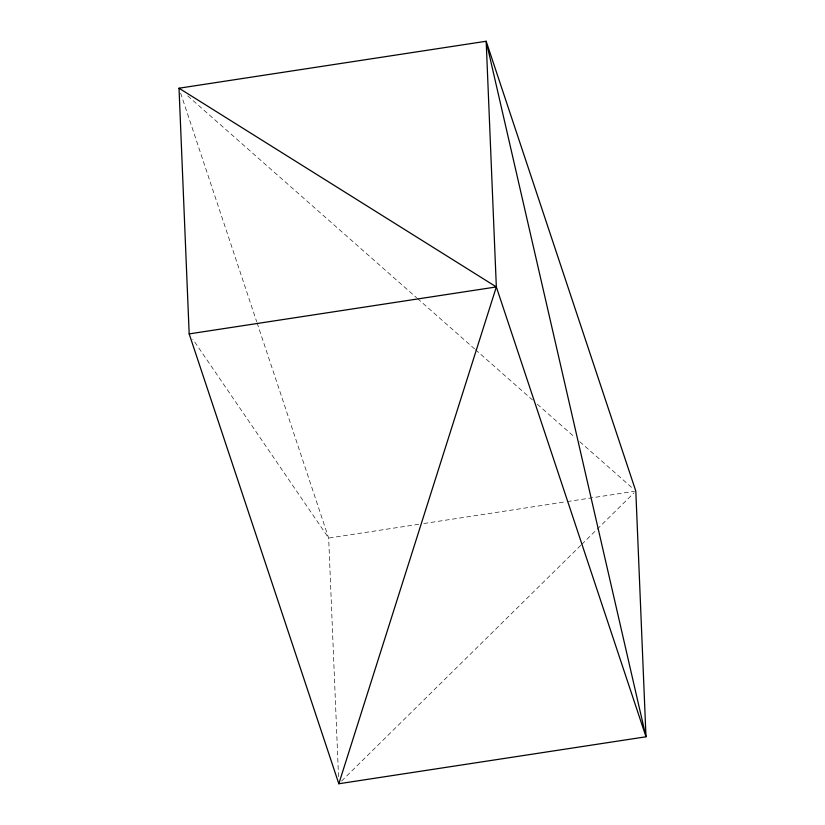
<?xml version="1.0" encoding="UTF-8"?>
<svg xmlns="http://www.w3.org/2000/svg" width="825" height="825" viewBox="0 0 825 825"><rect width="100%" height="100%" fill="white"/><g stroke="black" fill="none" stroke-linecap="round" stroke-linejoin="round"><path stroke-width="0.62" stroke-dasharray="4.12 3.09" d="M341.581 781.038L580.821 545.294M581.738 544.397L633.982 492.907M418.78 524.288L328.659 538.065L192.813 339.209M423.854 523.514L566.012 501.775M567.28 501.579L634.549 491.298M187.708 95.875L416.594 297.753M417.553 298.598L474.54 348.851M475.499 349.707L532.486 399.96M537.312 404.219L574.973 437.446M579.8 441.705L632.919 488.544M180.634 93.101L256.678 321.698M257.091 322.915L328.659 538.065L338.559 777.315"/><path stroke-width="1.24" d="M338.827 783.75L496.341 286.935L486.173 41.25L179.015 88.213L189.183 333.898L338.827 783.75L645.985 736.787L635.817 491.102L486.173 41.25L645.985 736.787L496.341 286.935L179.015 88.213M189.183 333.898L496.341 286.935"/></g></svg>
